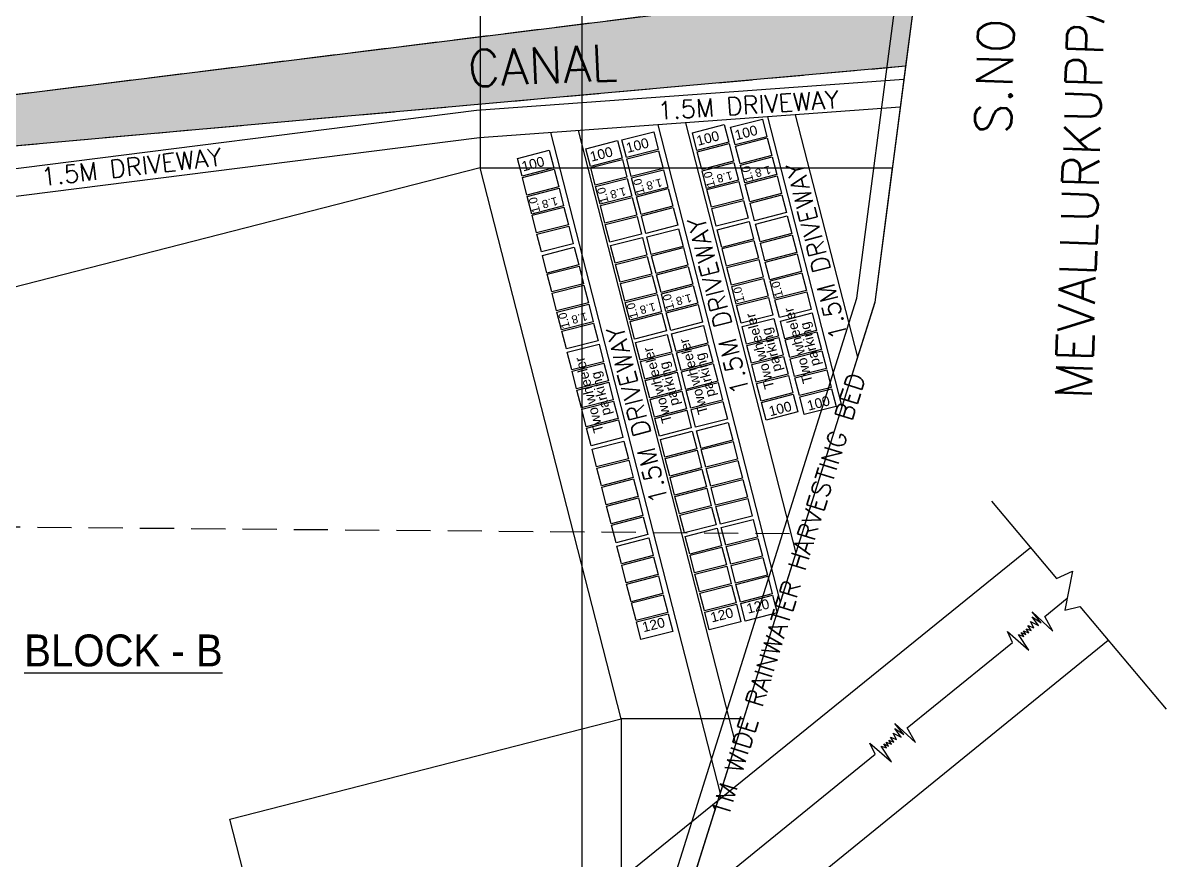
# Model space of a CAD drawing. Header units: metres. Extents: x 6804 to 7881, y 412 to 705.
# Drawn here: x 7018.2 to 7080.9, y 573.1 to 619 of the extents above; entities that cross this region are included whole.
import ezdxf

# ---------------------------------------------------------------- set-up
doc = ezdxf.new("R2010")
doc.units = ezdxf.units.M
doc.header["$LTSCALE"] = 5
for name, pattern in [('CENTER', [2, 1.25, -0.25, 0.25, -0.25]), ('CONTINOUS', [0]), ('DASHED', [0.75, 0.5, -0.25]), ('HIDDEN', [0.375, 0.25, -0.125])]:
    doc.linetypes.add(name, pattern=pattern)
doc.layers.get('0').update_dxf_attribs({"color": 8, "linetype": 'CONTINUOUS'})
for name, color, linetype in [('BLK_1_LVL_0_SIDE_SETBACK2', 102, 'CONTINUOUS'), ('BLK_2_LVL_0_BLDG_FOOT_PRINT', 1, 'CONTINUOUS'), ('BLK_2_LVL_0_REAR_SETBACK', 11, 'CONTINUOUS'), ('BLK_2_LVL_0_SIDE_SETBACK1', 171, 'CONTINUOUS'), ('BLK_2_LVL_0_SIDE_SETBACK2', 102, 'CONTINUOUS'), ('DIM', 8, 'CONTINUOUS'), ('DISTANCE_BLK', 238, 'CONTINUOUS'), ('FMB', 8, 'CONTINUOUS'), ('HATCH', 8, 'CONTINUOUS'), ('PLOT_BOUNDARY', 70, 'CONTINUOUS'), ('RWH', 130, 'CONTINUOUS'), ('S.NO', 6, 'CONTINUOUS'), ('Sub Divi', 3, 'DASHED'), ('TEXT', 7, 'CONTINUOUS'), ('TOWER LINE', 170, 'CONTINUOUS'), ('TWO_WHEELER_PARKING', 2, 'CONTINUOUS'), ('WAL', 1, 'CONTINUOUS')]:
    doc.layers.add(name, color=color, linetype=linetype)
doc.layers.add('Boundry mesurement', color=8, linetype='CONTINUOUS', lineweight=15)
doc.styles.add('ARIAL', font='arial.ttf')
doc.styles.add('na1', font='arial.ttf', dxfattribs={"width": 0.9})
doc.styles.add('RS', font='romans.shx')
doc.styles.get("Standard").update_dxf_attribs({"font": 'arial.ttf'})

msp = doc.modelspace()

# ---------------------------------------------------------------- hatches: boundary and pattern name
at = {"layer": 'HATCH', "linetype": 'CONTINOUS', "ltscale": 2}
h = msp.add_hatch(dxfattribs=at)
h.set_pattern_fill('DASH', color=256, scale=0.2, style=0)
h.paths.add_polyline_path([(7066.63, 616.629), (7009.942, 611.556), (6949.115, 597.338), (6948.299, 599.317), (6961.298, 604.048), (6989.753, 609.647), (7016.77, 614.963), (7066.935, 621.203), (7067.062, 619.948)])

# ---------------------------------------------------------------- linework, layer by layer
at = {"layer": 'BLK_1_LVL_0_SIDE_SETBACK2', "color": 102}
msp.add_lwpolyline([(7048.875, 624.686), (7048.875, 618.957), (7048.875, 591.094), (7048.875, 557.883), (7034.56, 527.062), (7021.37, 526.551), (7016.819, 491.042), (7016.431, 489.8), (7003.754, 449.236), (6964.377, 450.585), (6963.82, 516.783), (6966.695, 534.11), (6968.354, 544.094), (6970.666, 558.015), (6957.05, 578.263), (6948.299, 599.317), (6909.399, 584.024), (6889.294, 585.983), (6864.948, 596.7), (6845.749, 603.168), (6845.749, 616.273)], close=True, dxfattribs=at)
at = {"layer": 'BLK_2_LVL_0_BLDG_FOOT_PRINT', "color": 1, "ltscale": 400}
msp.add_lwpolyline([(7043.298, 611.055), (6970.501, 592.396), (6980.843, 552.05), (7032.183, 565.209), (7029.589, 575.332), (7051.045, 580.832)], close=True, dxfattribs=at)
at = {"layer": 'BLK_2_LVL_0_REAR_SETBACK', "color": 11, "ltscale": 400}
msp.add_lwpolyline([(7043.298, 611.055), (7065.904, 611.055), (7064.945, 603.686), (7060.946, 590.991), (7057.746, 580.832), (7051.045, 580.832)], close=True, dxfattribs=at)
at = {"layer": 'BLK_2_LVL_0_SIDE_SETBACK1', "color": 171, "ltscale": 400}
msp.add_lwpolyline([(6970.501, 592.396), (6970.501, 675.575), (6993.837, 681.35), (7040.393, 679.337), (7043.298, 679.493), (7043.298, 611.055)], close=True, dxfattribs=at)
at = {"layer": 'BLK_2_LVL_0_SIDE_SETBACK2', "color": 102, "ltscale": 400}
msp.add_lwpolyline([(7051.045, 580.832), (7051.045, 562.555), (7034.56, 527.062), (7021.37, 526.551), (7016.819, 491.042), (7016.431, 489.8), (7003.754, 449.236), (6980.843, 450.021), (6980.843, 552.05), (7032.183, 565.209), (7029.589, 575.332)], close=True, dxfattribs=at)
at = {"layer": 'DISTANCE_BLK', "linetype": 'ByBlock', "lineweight": -2}
msp.add_lwpolyline([(7051.045, 580.832), (7043.298, 611.055), (6970.501, 592.396), (6980.843, 552.05), (7032.183, 565.209), (7029.589, 575.332), (7051.045, 580.832)], dxfattribs=at)
at = {"layer": 'FMB', "linetype": 'CENTER', "ltscale": 2}
for p, q in [((7067.062, 619.948), (7066.63, 616.629)), ((7066.63, 616.629), (7064.943, 603.681)), ((7064.943, 603.681), (7053.979, 568.872))]:
    msp.add_line(p, q, dxfattribs=at)
at = {"layer": 'HATCH', "linetype": 'Continuous'}
for p, q in [((7074.261, 586.457), (7075.5, 587.463)), ((7073.659, 585.829), (7073.492, 586.172)), ((7073.492, 586.172), (7073.916, 585.947)), ((7074.061, 586.095), (7073.578, 586.703)), ((7073.578, 586.703), (7074.702, 585.651)), ((7073.916, 585.947), (7073.578, 586.421)), ((7073.578, 586.421), (7074.061, 586.095)), ((7074.702, 585.651), (7074.261, 586.457)), ((7072.49, 585.018), (7072.213, 585.618)), ((7072.213, 585.618), (7073.387, 584.6)), ((7073.113, 585.355), (7072.968, 585.577)), ((7072.968, 585.577), (7073.234, 585.454)), ((7073.234, 585.454), (7073.099, 585.67)), ((7073.099, 585.67), (7073.389, 585.561)), ((7073.389, 585.561), (7073.254, 585.777)), ((7073.254, 585.777), (7073.527, 585.682)), ((7073.527, 585.682), (7073.335, 585.952)), ((7073.335, 585.952), (7073.659, 585.829)), ((7066.729, 580.338), (7072.49, 585.018)), ((7073.387, 584.6), (7072.825, 585.459)), ((7072.825, 585.459), (7073.113, 585.355)), ((7066.529, 579.976), (7066.046, 580.584)), ((7066.046, 580.584), (7067.169, 579.532)), ((7066.127, 579.71), (7065.96, 580.053)), ((7065.96, 580.053), (7066.384, 579.828)), ((7066.384, 579.828), (7066.046, 580.301)), ((7066.046, 580.301), (7066.529, 579.976)), ((7067.169, 579.532), (7066.729, 580.338)), ((7064.958, 578.898), (7064.681, 579.499)), ((7064.681, 579.499), (7065.855, 578.481)), ((7065.855, 578.481), (7065.293, 579.34)), ((7065.293, 579.34), (7065.581, 579.236)), ((7065.581, 579.236), (7065.436, 579.458)), ((7065.436, 579.458), (7065.702, 579.335)), ((7065.702, 579.335), (7065.567, 579.55)), ((7065.567, 579.55), (7065.857, 579.442)), ((7065.857, 579.442), (7065.722, 579.657)), ((7065.722, 579.657), (7065.995, 579.563)), ((7065.995, 579.563), (7065.803, 579.832)), ((7065.803, 579.832), (7066.127, 579.71)), ((7055.543, 571.25), (7064.958, 578.898))]:
    msp.add_line(p, q, dxfattribs=at)
at = {"layer": 'PLOT_BOUNDARY', "linetype": 'ByBlock'}
msp.add_lwpolyline([(6900.804, 682.338), (6931.673, 682.731), (6931.193, 679.365), (6959.193, 679.343), (6967.433, 674.818), (6993.837, 681.35), (6996.035, 681.255), (7014.218, 680.469), (7040.393, 679.337), (7060.963, 680.442), (7064.855, 641.837), (7067.062, 619.948), (7064.945, 603.686), (7053.979, 568.872), (7034.56, 527.062), (7021.37, 526.551), (7016.819, 491.042)], dxfattribs=at)
at = {"layer": 'RWH', "ltscale": 400}
for points in [[(6900.804, 682.338), (6931.673, 682.731), (6931.193, 679.365), (6959.193, 679.343), (6967.433, 674.818), (6993.837, 681.35), (6996.035, 681.255), (7014.218, 680.469), (7040.393, 679.337), (7060.963, 680.442), (7064.855, 641.837), (7067.062, 619.948), (7064.945, 603.686), (7053.979, 568.872), (7034.56, 527.062), (7021.37, 526.551), (7016.819, 491.042)], [(7015.839, 491.256), (7020.486, 527.518), (7033.911, 528.038), (7053.045, 569.234), (7063.964, 603.902), (7066.055, 619.963), (7063.86, 641.737), (7060.064, 679.392), (7040.398, 678.336), (7014.174, 679.47), (6995.991, 680.256), (6993.937, 680.345), (6967.294, 673.754), (6958.936, 678.343), (6930.041, 678.366), (6930.518, 681.716), (6900.817, 681.338)]]:
    msp.add_lwpolyline(points, dxfattribs=at)
at = {"layer": 'Sub Divi', "linetype": 'HIDDEN', "ltscale": 1.5}
for p, q in [((7016.77, 614.963), (7066.935, 621.203)), ((7066.63, 616.629), (7009.942, 611.556)), ((7007.776, 591.447), (7060.946, 590.991))]:
    msp.add_line(p, q, dxfattribs=at)
at = {"layer": 'TOWER LINE', "color": 9, "linetype": 'Continuous'}
for p, q in [((7071.34, 592.769), (7074.9, 588.534)), ((7076.185, 587.006), (7080.921, 581.373))]:
    msp.add_line(p, q, dxfattribs=at)
at = {"layer": 'TOWER LINE', "linetype": 'Continuous'}
msp.add_line((6938.658, 472.088), (7077.739, 585.157), dxfattribs=at)
msp.add_lwpolyline([(6934.149, 477.452), (7073.475, 590.23)], dxfattribs=at)
at = {"layer": 'TOWER LINE', "color": 9, "linetype": 'Continuous'}
msp.add_lwpolyline([(7074.9, 588.534), (7075.794, 588.927), (7075.365, 586.794), (7076.185, 587.006)], dxfattribs=at)
at = {"layer": 'TWO_WHEELER_PARKING', "linetype": 'Continuous'}
for points in [[(7057.041, 613.291), (7058.784, 613.738), (7059.033, 612.769), (7057.289, 612.322)], [(7054.941, 612.984), (7056.685, 613.431), (7056.933, 612.462), (7055.19, 612.015)], [(7049.1, 612.111), (7050.843, 612.557), (7051.092, 611.589), (7049.348, 611.142)], [(7051.079, 612.592), (7052.823, 613.039), (7053.071, 612.07), (7051.327, 611.623)], [(7057.307, 612.251), (7059.051, 612.698), (7059.299, 611.729), (7057.556, 611.282)], [(7045.354, 611.576), (7047.098, 612.023), (7047.346, 611.054), (7045.603, 610.607)], [(7051.346, 611.551), (7053.089, 611.998), (7053.338, 611.03), (7051.594, 610.583)], [(7055.208, 611.944), (7056.952, 612.391), (7057.2, 611.422), (7055.456, 610.975)], [(7049.366, 611.07), (7051.11, 611.517), (7051.358, 610.549), (7049.615, 610.102)], [(7055.475, 610.904), (7057.218, 611.351), (7057.467, 610.382), (7055.723, 609.935)], [(7057.574, 611.21), (7059.318, 611.657), (7059.566, 610.689), (7057.822, 610.242)], [(7045.621, 610.536), (7047.365, 610.983), (7047.613, 610.014), (7045.869, 609.567)], [(7051.612, 610.511), (7053.356, 610.958), (7053.604, 609.989), (7051.861, 609.543)], [(7057.841, 610.17), (7059.584, 610.617), (7059.833, 609.649), (7058.089, 609.202)], [(7049.633, 610.03), (7051.376, 610.477), (7051.625, 609.508), (7049.881, 609.061)], [(7055.741, 609.863), (7057.485, 610.31), (7057.733, 609.342), (7055.99, 608.895)], [(7045.888, 609.496), (7047.631, 609.943), (7047.88, 608.974), (7046.136, 608.527)], [(7049.899, 608.99), (7051.643, 609.437), (7051.891, 608.468), (7050.148, 608.021)], [(7051.879, 609.471), (7053.623, 609.918), (7053.871, 608.949), (7052.127, 608.502)], [(7058.107, 609.13), (7059.851, 609.577), (7060.099, 608.608), (7058.356, 608.161)], [(7046.154, 608.455), (7047.898, 608.902), (7048.146, 607.934), (7046.403, 607.487)], [(7052.146, 608.431), (7053.889, 608.878), (7054.138, 607.909), (7052.394, 607.462)], [(7056.008, 608.823), (7057.752, 609.27), (7058, 608.301), (7056.256, 607.854)], [(7050.166, 607.95), (7051.91, 608.397), (7052.158, 607.428), (7050.414, 606.981)], [(7056.304, 607.667), (7058.048, 608.114), (7058.296, 607.146), (7056.552, 606.699)], [(7058.403, 607.974), (7060.147, 608.421), (7060.395, 607.453), (7058.652, 607.006)], [(7046.421, 607.415), (7048.165, 607.862), (7048.413, 606.894), (7046.669, 606.447)], [(7052.442, 607.275), (7054.186, 607.722), (7054.434, 606.753), (7052.69, 606.306)], [(7050.462, 606.794), (7052.206, 607.241), (7052.454, 606.272), (7050.711, 605.825)], [(7056.571, 606.627), (7058.314, 607.074), (7058.563, 606.106), (7056.819, 605.659)], [(7058.67, 606.934), (7060.414, 607.381), (7060.662, 606.412), (7058.918, 605.965)], [(7046.717, 606.26), (7048.461, 606.707), (7048.709, 605.738), (7046.965, 605.291)], [(7052.709, 606.235), (7054.452, 606.682), (7054.7, 605.713), (7052.957, 605.266)], [(7058.937, 605.894), (7060.68, 606.341), (7060.929, 605.372), (7059.185, 604.925)], [(7046.984, 605.219), (7048.727, 605.666), (7048.976, 604.698), (7047.232, 604.251)], [(7050.729, 605.754), (7052.473, 606.201), (7052.721, 605.232), (7050.977, 604.785)], [(7052.975, 605.195), (7054.719, 605.642), (7054.967, 604.673), (7053.223, 604.226)], [(7056.837, 605.587), (7058.581, 606.034), (7058.829, 605.065), (7057.086, 604.618)], [(7050.996, 604.714), (7052.739, 605.161), (7052.988, 604.192), (7051.244, 603.745)], [(7057.104, 604.547), (7058.848, 604.994), (7059.096, 604.025), (7057.352, 603.578)], [(7059.203, 604.854), (7060.947, 605.301), (7061.195, 604.332), (7059.452, 603.885)], [(7047.25, 604.179), (7048.994, 604.626), (7049.242, 603.657), (7047.499, 603.21)], [(7053.242, 604.154), (7054.985, 604.601), (7055.234, 603.633), (7053.49, 603.186)], [(7051.262, 603.673), (7053.006, 604.12), (7053.254, 603.152), (7051.511, 602.705)], [(7057.371, 603.507), (7059.114, 603.954), (7059.363, 602.985), (7057.619, 602.538)], [(7059.47, 603.814), (7061.214, 604.26), (7061.462, 603.292), (7059.718, 602.845)], [(7047.517, 603.139), (7049.261, 603.586), (7049.509, 602.617), (7047.765, 602.17)], [(7051.529, 602.633), (7053.272, 603.08), (7053.521, 602.111), (7051.777, 601.665)], [(7053.508, 603.114), (7055.252, 603.561), (7055.5, 602.593), (7053.757, 602.146)], [(7059.766, 602.658), (7061.51, 603.105), (7061.758, 602.136), (7060.014, 601.689)], [(7047.784, 602.099), (7049.527, 602.546), (7049.776, 601.577), (7048.032, 601.13)], [(7057.667, 602.351), (7059.411, 602.798), (7059.659, 601.829), (7057.915, 601.382)], [(7051.825, 601.478), (7053.569, 601.924), (7053.817, 600.956), (7052.073, 600.509)], [(7053.805, 601.959), (7055.548, 602.406), (7055.797, 601.437), (7054.053, 600.99)], [(7060.033, 601.618), (7061.776, 602.065), (7062.025, 601.096), (7060.281, 600.649)], [(7048.08, 600.943), (7049.824, 601.39), (7050.072, 600.421), (7048.328, 599.974)], [(7054.071, 600.918), (7055.815, 601.365), (7056.063, 600.397), (7054.32, 599.95)], [(7057.934, 601.311), (7059.677, 601.758), (7059.925, 600.789), (7058.182, 600.342)], [(7052.092, 600.437), (7053.835, 600.884), (7054.084, 599.916), (7052.34, 599.469)], [(7058.2, 600.271), (7059.944, 600.717), (7060.192, 599.749), (7058.448, 599.302)], [(7060.299, 600.577), (7062.043, 601.024), (7062.291, 600.056), (7060.548, 599.609)], [(7048.347, 599.903), (7050.09, 600.35), (7050.338, 599.381), (7048.595, 598.934)], [(7054.338, 599.878), (7056.082, 600.325), (7056.33, 599.356), (7054.586, 598.909)], [(7060.566, 599.537), (7062.31, 599.984), (7062.558, 599.016), (7060.814, 598.569)], [(7048.613, 598.863), (7050.357, 599.31), (7050.605, 598.341), (7048.861, 597.894)], [(7052.358, 599.397), (7054.102, 599.844), (7054.35, 598.875), (7052.607, 598.428)], [(7058.467, 599.23), (7060.21, 599.677), (7060.459, 598.709), (7058.715, 598.262)], [(7052.625, 598.357), (7054.369, 598.804), (7054.617, 597.835), (7052.873, 597.388)], [(7054.605, 598.838), (7056.348, 599.285), (7056.596, 598.316), (7054.853, 597.869)], [(7060.833, 598.497), (7062.576, 598.944), (7062.825, 597.975), (7061.081, 597.528)], [(7048.88, 597.822), (7050.623, 598.269), (7050.872, 597.301), (7049.128, 596.854)], [(7054.871, 597.798), (7056.615, 598.245), (7056.863, 597.276), (7055.119, 596.829)], [(7058.733, 598.19), (7060.477, 598.637), (7060.725, 597.668), (7058.982, 597.221)], [(7052.892, 597.317), (7054.635, 597.764), (7054.884, 596.795), (7053.14, 596.348)], [(7049.146, 596.782), (7050.89, 597.229), (7051.138, 596.261), (7049.395, 595.814)], [(7055.167, 596.642), (7056.911, 597.089), (7057.159, 596.12), (7055.416, 595.673)], [(7053.188, 596.161), (7054.931, 596.608), (7055.18, 595.639), (7053.436, 595.192)], [(7049.443, 595.627), (7051.186, 596.073), (7051.435, 595.105), (7049.691, 594.658)], [(7053.454, 595.121), (7055.198, 595.568), (7055.446, 594.599), (7053.703, 594.152)], [(7055.434, 595.602), (7057.178, 596.049), (7057.426, 595.08), (7055.682, 594.633)], [(7049.709, 594.586), (7051.453, 595.033), (7051.701, 594.065), (7049.958, 593.618)], [(7055.701, 594.562), (7057.444, 595.009), (7057.693, 594.04), (7055.949, 593.593)], [(7053.721, 594.081), (7055.465, 594.528), (7055.713, 593.559), (7053.969, 593.112)], [(7049.976, 593.546), (7051.72, 593.993), (7051.968, 593.024), (7050.224, 592.577)], [(7055.967, 593.521), (7057.711, 593.968), (7057.959, 593), (7056.216, 592.553)], [(7053.988, 593.04), (7055.731, 593.487), (7055.98, 592.519), (7054.236, 592.072)], [(7050.243, 592.506), (7051.986, 592.953), (7052.234, 591.984), (7050.491, 591.537)], [(7054.254, 592), (7055.998, 592.447), (7056.246, 591.478), (7054.503, 591.032)], [(7056.234, 592.481), (7057.978, 592.928), (7058.226, 591.96), (7056.482, 591.513)], [(7050.509, 591.466), (7052.253, 591.913), (7052.501, 590.944), (7050.757, 590.497)], [(7054.551, 590.845), (7056.294, 591.291), (7056.542, 590.323), (7054.799, 589.876)], [(7056.53, 591.326), (7058.274, 591.772), (7058.522, 590.804), (7056.778, 590.357)], [(7050.805, 590.31), (7052.549, 590.757), (7052.797, 589.788), (7051.054, 589.341)], [(7056.797, 590.285), (7058.54, 590.732), (7058.789, 589.764), (7057.045, 589.317)], [(7054.817, 589.804), (7056.561, 590.251), (7056.809, 589.283), (7055.065, 588.836)], [(7051.072, 589.27), (7052.816, 589.717), (7053.064, 588.748), (7051.32, 588.301)], [(7057.063, 589.245), (7058.807, 589.692), (7059.055, 588.723), (7057.312, 588.276)], [(7051.339, 588.23), (7053.082, 588.677), (7053.331, 587.708), (7051.587, 587.261)], [(7055.084, 588.764), (7056.827, 589.211), (7057.076, 588.242), (7055.332, 587.795)], [(7057.33, 588.205), (7059.074, 588.652), (7059.322, 587.683), (7057.578, 587.236)], [(7055.35, 587.724), (7057.094, 588.171), (7057.342, 587.202), (7055.599, 586.755)], [(7051.605, 587.189), (7053.349, 587.636), (7053.597, 586.668), (7051.854, 586.221)], [(7057.597, 587.165), (7059.34, 587.612), (7059.589, 586.643), (7057.845, 586.196)], [(7055.617, 586.684), (7057.361, 587.131), (7057.609, 586.162), (7055.865, 585.715)], [(7051.872, 586.149), (7053.616, 586.596), (7053.864, 585.627), (7052.12, 585.181)]]:
    msp.add_lwpolyline(points, close=True, dxfattribs=at)
at = {"layer": 'WAL', "linetype": 'CONTINOUS', "ltscale": 2}
for p, q in [((7066.536, 615.911), (7043.114, 614.208)), ((7066.338, 614.392), (7043.262, 612.715)), ((7043.114, 614.208), (7010.477, 610.066)), ((7059.063, 613.863), (7063.14, 597.957)), ((7060.583, 613.974), (7063.994, 600.667)), ((7048.685, 613.109), (7057.312, 579.453)), ((7053.041, 613.426), (7059.758, 587.219)), ((7054.561, 613.536), (7060.612, 589.93)), ((7043.262, 612.715), (7010.74, 608.588)), ((7047.165, 612.998), (7056.458, 576.743))]:
    msp.add_line(p, q, dxfattribs=at)
msp.add_lwpolyline([(7066.63, 616.629), (7009.942, 611.556), (6949.115, 597.338), (6948.299, 599.317), (6961.298, 604.048), (6989.753, 609.647), (7016.77, 614.963), (7066.935, 621.203), (7067.062, 619.948)], close=True, dxfattribs=at)

# ---------------------------------------------------------------- texts
at = {"color": 1, "linetype": 'Continuous', "lineweight": 25}
for s, p in [('Two wheeler ', (7061.54, 599.315)), ('Two wheeler ', (7059.441, 599.008)), ('parking', (7061.957, 600.259)), ('parking', (7059.857, 599.952)), ('Two wheeler ', (7055.799, 597.616)), ('Two wheeler ', (7050.074, 596.6)), ('Two wheeler ', (7053.819, 597.135)), ('parking', (7056.215, 598.56)), ('parking', (7054.236, 598.079)), ('parking', (7050.491, 597.545))]:
    msp.add_text(s, height=0.54, rotation=104.65053, dxfattribs=at).set_placement(p)
at = {"layer": 'Boundry mesurement', "color": 6, "lineweight": 15, "style": 'RS'}
for s, height, rotation, p in [('1.5M DRIVEWAY', 0.98, 3.69254, (7053.072, 613.694)), ('1.5M DRIVEWAY', 0.98, 6.54193, (7019.293, 610.063)), ('1.5M DRIVEWAY', 0.98, 104.34858, (7063.472, 601.788)), ('1.5M DRIVEWAY', 0.98, 104.34858, (7058.071, 598.788)), ('1.5M DRIVEWAY', 0.98, 104.34858, (7053.616, 592.804)), ('1M WIDE RAINWATER HARVESTING BED', 1, 72.69139, (7056.889, 575.338))]:
    msp.add_text(s, height=height, rotation=rotation, dxfattribs=at).set_placement(p)
at = {"layer": 'DIM', "color": 3, "style": 'na1', "width": 0.9}
msp.add_text('%%UBLOCK - B', height=1.75, dxfattribs=at).set_placement((7018.305, 583.712))
at = {"layer": 'S.NO', "linetype": 'CONTINOUS', "style": 'RS'}
for s, p in [('MEVALLURKUPPAM ERI', (7076.831, 598.345)), ('S.NO:287', (7072.404, 612.869))]:
    msp.add_text(s, height=2, rotation=88.10395, dxfattribs=at).set_placement(p)
at = {"layer": 'S.NO', "linetype": 'CENTER', "ltscale": 2, "insert": (7042.568, 617.497), "char_height": 2, "attachment_point": 1, "rotation": 2.50725, "style": 'RS'}
msp.add_mtext_dynamic_manual_height_columns('CANAL', width=16.62136, gutter_width=1, heights=[0], dxfattribs=at)
at = {"layer": 'TEXT', "color": 0, "linetype": 'ByBlock', "lineweight": 18, "style": 'ARIAL'}
for s, height, rotation, p in [('100', 0.54, 14.67335, (7057.348, 612.573)), ('100', 0.54, 14.67335, (7051.387, 611.874)), ('100', 0.54, 14.67335, (7055.249, 612.266)), ('100', 0.54, 14.67335, (7049.407, 611.393)), ('100', 0.54, 14.67335, (7045.662, 610.858)), ('1.0', 0.45, 104.37665, (7056.196, 610.059)), ('1.8', 0.45, 194.37665, (7057.085, 610.878)), ('1.0', 0.45, 104.37665, (7058.296, 610.366)), ('1.8', 0.45, 194.37665, (7059.185, 611.184)), ('1.0', 0.45, 104.37665, (7050.354, 609.185)), ('1.8', 0.45, 194.37665, (7051.243, 610.004)), ('1.0', 0.45, 104.37665, (7052.334, 609.666)), ('1.8', 0.45, 194.37665, (7053.223, 610.485)), ('1.0', 0.45, 104.37665, (7046.609, 608.651)), ('1.8', 0.45, 194.37665, (7047.498, 609.47)), ('1.0', 0.45, 104.37665, (7057.819, 603.727)), ('1.0', 0.45, 104.37665, (7059.918, 604.034)), ('1.0', 0.45, 104.37665, (7053.957, 603.335)), ('1.8', 0.45, 194.37665, (7054.846, 604.154)), ('1.0', 0.45, 104.37665, (7048.232, 602.319)), ('1.8', 0.45, 194.37665, (7049.121, 603.138)), ('1.0', 0.45, 104.37665, (7051.977, 602.854)), ('1.8', 0.45, 194.37665, (7052.866, 603.673)), ('100', 0.54, 14.67335, (7059.215, 597.426)), ('100', 0.54, 14.67335, (7061.314, 597.733)), ('120', 0.54, 13.99851, (7057.991, 586.6)), ('120', 0.54, 13.99851, (7056.011, 586.119)), ('120', 0.54, 13.99851, (7052.266, 585.584))]:
    msp.add_text(s, height=height, rotation=rotation, dxfattribs=at).set_placement(p)

doc.saveas('drawing.dxf')
